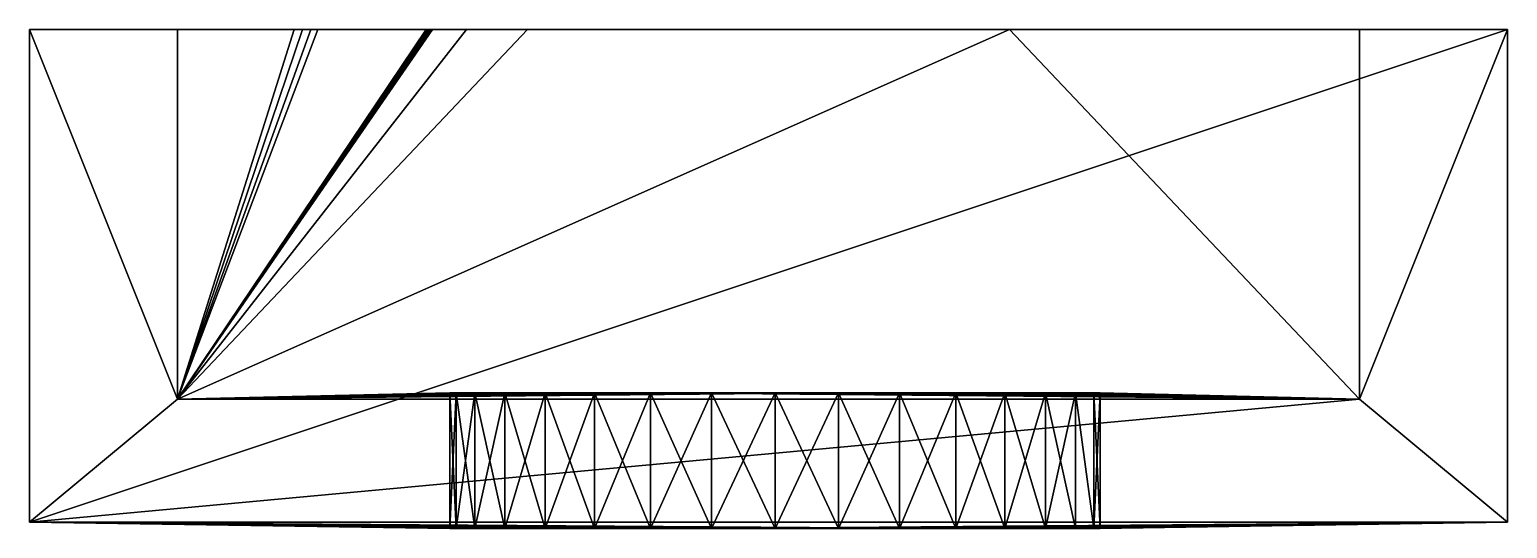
# Model space of a CAD drawing. Header units: metres. Extents: x 7.6 to 9.1, y 3.31 to 3.81.
import ezdxf

# ---------------------------------------------------------------- set-up
doc = ezdxf.new("R2010")
doc.units = ezdxf.units.M

msp = doc.modelspace()

# ---------------------------------------------------------------- linework, layer by layer
for points in [[(7.603333, 3.312435, -0.024101), (7.603333, 3.812435, -0.024101), (7.603333, 3.812435, -1.224101)], [(7.603333, 3.812435, -1.224101), (7.603333, 3.312435, -1.224101), (7.603333, 3.312435, -0.024101)], [(7.603333, 3.812435, -1.224101), (7.753333, 3.812435, -1.074101), (7.871848, 3.812435, -1.074101)], [(7.871848, 3.812435, -1.074101), (9.103333, 3.812435, -1.224101), (7.603333, 3.812435, -1.224101)], [(7.603333, 3.812435, -1.224101), (7.603333, 3.812435, -0.024101), (7.753333, 3.812435, -0.543332)], [(7.753333, 3.812435, -0.543332), (7.753333, 3.812435, -1.074101), (7.603333, 3.812435, -1.224101)], [(7.603333, 3.812435, -0.024101), (7.753333, 3.812435, -0.024101), (7.753333, 3.812435, -0.543332)], [(9.103333, 3.812435, -1.224101), (9.103333, 3.312435, -1.224101), (7.603333, 3.312435, -1.224101)], [(7.603333, 3.312435, -1.224101), (7.603333, 3.812435, -1.224101), (9.103333, 3.812435, -1.224101)], [(7.603333, 3.812435, -0.024101), (7.603333, 3.312435, -0.024101), (7.753333, 3.437435, -0.024101)], [(7.753333, 3.437435, -0.024101), (7.753333, 3.812435, -0.024101), (7.603333, 3.812435, -0.024101)], [(7.753333, 3.812435, -1.074101), (7.753333, 3.812435, -0.543332), (7.753333, 3.437435, -1.074101)], [(7.753333, 3.812435, -0.543332), (7.753333, 3.812435, -0.024101), (7.753333, 3.437435, -0.024101)], [(7.753333, 3.437435, -0.024101), (7.753333, 3.437435, -1.074101), (7.753333, 3.812435, -0.543332)], [(8.012138, 3.812435, -1.074101), (8.011626, 3.812435, -1.074101), (7.753333, 3.437435, -1.074101)], [(8.011177, 3.812435, -1.074101), (8.00997, 3.812435, -1.074101), (7.753333, 3.437435, -1.074101)], [(8.00997, 3.812435, -1.074101), (8.008516, 3.812435, -1.074101), (7.753333, 3.437435, -1.074101)], [(8.008516, 3.812435, -1.074101), (8.007055, 3.812435, -1.074101), (7.753333, 3.437435, -1.074101)], [(8.007055, 3.812435, -1.074101), (8.00583, 3.812435, -1.074101), (7.753333, 3.437435, -1.074101)], [(8.00583, 3.812435, -1.074101), (7.896035, 3.812435, -1.074101), (7.753333, 3.437435, -1.074101)], [(7.896035, 3.812435, -1.074101), (7.888876, 3.812435, -1.074101), (7.753333, 3.437435, -1.074101)], [(7.888876, 3.812435, -1.074101), (7.88034, 3.812435, -1.074101), (7.753333, 3.437435, -1.074101)], [(7.88034, 3.812435, -1.074101), (7.871848, 3.812435, -1.074101), (7.753333, 3.437435, -1.074101)], [(8.011626, 3.812435, -1.074101), (8.011177, 3.812435, -1.074101), (7.753333, 3.437435, -1.074101)], [(8.046812, 3.812435, -1.074101), (8.012138, 3.812435, -1.074101), (7.753333, 3.437435, -1.074101)], [(8.108597, 3.812435, -1.074101), (8.046812, 3.812435, -1.074101), (7.753333, 3.437435, -1.074101)], [(8.598071, 3.812435, -1.074101), (8.108597, 3.812435, -1.074101), (7.753333, 3.437435, -1.074101)], [(7.753333, 3.437435, -1.074101), (8.953334, 3.437435, -1.074101), (8.598071, 3.812435, -1.074101)], [(7.871848, 3.812435, -1.074101), (7.753333, 3.812435, -1.074101), (7.753333, 3.437435, -1.074101)], [(9.103333, 3.812435, -1.224101), (7.871848, 3.812435, -1.074101), (7.88034, 3.812435, -1.074101)], [(7.88034, 3.812435, -1.074101), (7.888876, 3.812435, -1.074101), (9.103333, 3.812435, -1.224101)], [(9.103333, 3.812435, -1.224101), (7.888876, 3.812435, -1.074101), (7.896035, 3.812435, -1.074101)], [(7.896035, 3.812435, -1.074101), (8.00583, 3.812435, -1.074101), (9.103333, 3.812435, -1.224101)], [(9.103333, 3.812435, -1.224101), (8.00583, 3.812435, -1.074101), (8.007055, 3.812435, -1.074101)], [(8.007055, 3.812435, -1.074101), (8.008516, 3.812435, -1.074101), (9.103333, 3.812435, -1.224101)], [(9.103333, 3.812435, -1.224101), (8.008516, 3.812435, -1.074101), (8.00997, 3.812435, -1.074101)], [(8.00997, 3.812435, -1.074101), (8.011177, 3.812435, -1.074101), (9.103333, 3.812435, -1.224101)], [(9.103333, 3.812435, -1.224101), (8.011177, 3.812435, -1.074101), (8.011626, 3.812435, -1.074101)], [(8.011626, 3.812435, -1.074101), (8.012138, 3.812435, -1.074101), (9.103333, 3.812435, -1.224101)], [(9.103333, 3.812435, -1.224101), (8.012138, 3.812435, -1.074101), (8.046812, 3.812435, -1.074101)], [(8.046812, 3.812435, -1.074101), (8.108597, 3.812435, -1.074101), (9.103333, 3.812435, -1.224101)], [(9.103333, 3.812435, -1.224101), (8.108597, 3.812435, -1.074101), (8.598071, 3.812435, -1.074101)], [(8.598071, 3.812435, -1.074101), (8.953334, 3.812435, -1.074101), (9.103333, 3.812435, -1.224101)], [(8.953334, 3.812435, -1.074101), (8.598071, 3.812435, -1.074101), (8.953334, 3.437435, -1.074101)], [(8.953334, 3.812435, -0.543332), (9.103333, 3.812435, -0.024101), (9.103333, 3.812435, -1.224101)], [(9.103333, 3.812435, -1.224101), (8.953334, 3.812435, -1.074101), (8.953334, 3.812435, -0.543332)], [(8.953334, 3.812435, -0.543332), (8.953334, 3.812435, -0.024101), (9.103333, 3.812435, -0.024101)], [(9.103333, 3.812435, -0.024101), (8.953334, 3.812435, -0.024101), (8.953334, 3.437435, -0.024101)], [(8.953334, 3.437435, -0.024101), (9.103333, 3.312435, -0.024101), (9.103333, 3.812435, -0.024101)], [(8.953334, 3.812435, -0.543332), (8.953334, 3.812435, -1.074101), (8.953334, 3.437435, -1.074101)], [(8.953334, 3.437435, -0.024101), (8.953334, 3.812435, -0.024101), (8.953334, 3.812435, -0.543332)], [(8.953334, 3.812435, -0.543332), (8.953334, 3.437435, -1.074101), (8.953334, 3.437435, -0.024101)], [(9.103333, 3.312435, -1.224101), (9.103333, 3.812435, -1.224101), (9.103333, 3.812435, -0.024101)], [(9.103333, 3.812435, -0.024101), (9.103333, 3.312435, -0.024101), (9.103333, 3.312435, -1.224101)], [(7.603333, 3.312435, -0.024101), (9.103333, 3.312435, -0.024101), (8.953334, 3.437435, -0.024101)], [(8.953334, 3.437435, -0.024101), (7.753333, 3.437435, -0.024101), (7.603333, 3.312435, -0.024101)], [(8.233716, 3.443685, -0.172554), (8.176663, 3.443685, -0.203049), (7.753333, 3.437435, -0.024101)], [(7.753333, 3.437435, -0.024101), (8.295621, 3.443685, -0.153775), (8.233716, 3.443685, -0.172554)], [(7.753333, 3.437435, -0.024101), (8.360001, 3.443685, -0.147435), (8.295621, 3.443685, -0.153775)], [(7.753333, 3.437435, -0.024101), (8.953334, 3.437435, -0.024101), (8.42438, 3.443685, -0.153776)], [(8.42438, 3.443685, -0.153776), (8.360001, 3.443685, -0.147435), (7.753333, 3.437435, -0.024101)], [(8.176663, 3.443685, -0.203049), (8.126656, 3.443685, -0.244089), (7.753333, 3.437435, -0.024101)], [(8.126656, 3.443685, -0.244089), (8.085615, 3.443685, -0.294096), (7.753333, 3.437435, -0.024101)], [(8.953334, 3.437435, -1.074101), (7.753333, 3.437435, -1.074101), (8.233715, 3.443685, -0.782315)], [(8.085615, 3.443685, -0.294096), (8.055121, 3.443685, -0.351149), (7.753333, 3.437435, -0.024101)], [(7.753333, 3.437435, -1.074101), (8.176663, 3.443685, -0.75182), (8.233715, 3.443685, -0.782315)], [(7.753333, 3.437435, -1.074101), (8.126656, 3.443685, -0.71078), (8.176663, 3.443685, -0.75182)], [(7.753333, 3.437435, -1.074101), (8.085615, 3.443685, -0.660773), (8.126656, 3.443685, -0.71078)], [(7.753333, 3.437435, -1.074101), (8.05512, 3.443685, -0.60372), (8.085615, 3.443685, -0.660773)], [(7.753333, 3.437435, -1.074101), (8.036342, 3.443685, -0.541814), (8.05512, 3.443685, -0.60372)], [(8.055121, 3.443685, -0.351149), (8.036342, 3.443685, -0.413054), (7.753333, 3.437435, -0.024101)], [(7.753333, 3.437435, -1.074101), (7.753333, 3.437435, -0.024101), (8.030001, 3.443685, -0.477434)], [(8.030001, 3.443685, -0.477434), (8.036342, 3.443685, -0.541814), (7.753333, 3.437435, -1.074101)], [(8.036342, 3.443685, -0.413054), (8.030001, 3.443685, -0.477434), (7.753333, 3.437435, -0.024101)], [(8.030001, 3.443685, -0.477434), (8.030001, 3.306185, -0.477434), (8.036342, 3.306185, -0.541814)], [(8.036342, 3.306185, -0.541814), (8.036342, 3.443685, -0.541814), (8.030001, 3.443685, -0.477434)], [(8.036342, 3.443685, -0.413054), (8.036342, 3.306185, -0.413054), (8.030001, 3.306185, -0.477434)], [(8.030001, 3.306185, -0.477434), (8.030001, 3.443685, -0.477434), (8.036342, 3.443685, -0.413054)], [(8.036342, 3.443685, -0.541814), (8.036342, 3.306185, -0.541814), (8.05512, 3.306185, -0.60372)], [(8.05512, 3.306185, -0.60372), (8.05512, 3.443685, -0.60372), (8.036342, 3.443685, -0.541814)], [(8.055121, 3.443685, -0.351149), (8.055121, 3.306185, -0.351149), (8.036342, 3.306185, -0.413054)], [(8.036342, 3.306185, -0.413054), (8.036342, 3.443685, -0.413054), (8.055121, 3.443685, -0.351149)], [(8.05512, 3.443685, -0.60372), (8.05512, 3.306185, -0.60372), (8.085615, 3.306185, -0.660773)], [(8.085615, 3.306185, -0.660773), (8.085615, 3.443685, -0.660773), (8.05512, 3.443685, -0.60372)], [(8.085615, 3.443685, -0.294096), (8.085615, 3.306185, -0.294096), (8.055121, 3.306185, -0.351149)], [(8.055121, 3.306185, -0.351149), (8.055121, 3.443685, -0.351149), (8.085615, 3.443685, -0.294096)], [(8.085615, 3.443685, -0.660773), (8.085615, 3.306185, -0.660773), (8.126656, 3.306185, -0.71078)], [(8.126656, 3.306185, -0.71078), (8.126656, 3.443685, -0.71078), (8.085615, 3.443685, -0.660773)], [(8.126656, 3.443685, -0.244089), (8.126656, 3.306185, -0.244089), (8.085615, 3.306185, -0.294096)], [(8.085615, 3.306185, -0.294096), (8.085615, 3.443685, -0.294096), (8.126656, 3.443685, -0.244089)], [(8.126656, 3.443685, -0.71078), (8.126656, 3.306185, -0.71078), (8.176663, 3.306185, -0.751819)], [(8.176663, 3.306185, -0.751819), (8.176663, 3.443685, -0.75182), (8.126656, 3.443685, -0.71078)], [(8.176663, 3.443685, -0.203049), (8.176663, 3.306185, -0.203049), (8.126656, 3.306185, -0.244089)], [(8.126656, 3.306185, -0.244089), (8.126656, 3.443685, -0.244089), (8.176663, 3.443685, -0.203049)], [(8.176663, 3.443685, -0.75182), (8.176663, 3.306185, -0.751819), (8.233715, 3.306185, -0.782315)], [(8.233715, 3.306185, -0.782315), (8.233715, 3.443685, -0.782315), (8.176663, 3.443685, -0.75182)], [(8.233716, 3.443685, -0.172554), (8.233716, 3.306185, -0.172554), (8.176663, 3.306185, -0.203049)], [(8.176663, 3.306185, -0.203049), (8.176663, 3.443685, -0.203049), (8.233716, 3.443685, -0.172554)], [(8.233715, 3.443685, -0.782315), (8.295621, 3.443685, -0.801094), (8.953334, 3.437435, -1.074101)], [(8.233715, 3.443685, -0.782315), (8.233715, 3.306185, -0.782315), (8.295621, 3.306185, -0.801094)], [(8.295621, 3.306185, -0.801094), (8.295621, 3.443685, -0.801094), (8.233715, 3.443685, -0.782315)], [(8.295621, 3.443685, -0.153775), (8.295621, 3.306185, -0.153775), (8.233716, 3.306185, -0.172554)], [(8.233716, 3.306185, -0.172554), (8.233716, 3.443685, -0.172554), (8.295621, 3.443685, -0.153775)], [(8.953334, 3.437435, -1.074101), (8.295621, 3.443685, -0.801094), (8.360001, 3.443685, -0.807435)], [(8.295621, 3.443685, -0.801094), (8.295621, 3.306185, -0.801094), (8.360001, 3.306185, -0.807435)], [(8.360001, 3.306185, -0.807435), (8.360001, 3.443685, -0.807435), (8.295621, 3.443685, -0.801094)], [(8.295621, 3.306185, -0.153775), (8.295621, 3.443685, -0.153775), (8.360001, 3.443685, -0.147435)], [(8.360001, 3.443685, -0.147435), (8.360001, 3.306185, -0.147435), (8.295621, 3.306185, -0.153775)], [(8.953334, 3.437435, -1.074101), (8.360001, 3.443685, -0.807435), (8.42438, 3.443685, -0.801094)], [(8.42438, 3.443685, -0.153776), (8.42438, 3.306185, -0.153775), (8.360001, 3.306185, -0.147435)], [(8.360001, 3.306185, -0.147435), (8.360001, 3.443685, -0.147435), (8.42438, 3.443685, -0.153776)], [(8.360001, 3.443685, -0.807435), (8.360001, 3.306185, -0.807435), (8.42438, 3.306185, -0.801094)], [(8.42438, 3.306185, -0.801094), (8.42438, 3.443685, -0.801094), (8.360001, 3.443685, -0.807435)], [(8.953334, 3.437435, -0.024101), (8.486286, 3.443685, -0.172554), (8.42438, 3.443685, -0.153776)], [(8.953334, 3.437435, -1.074101), (8.42438, 3.443685, -0.801094), (8.486286, 3.443685, -0.782315)], [(8.486286, 3.443685, -0.172554), (8.486286, 3.306185, -0.172554), (8.42438, 3.306185, -0.153775)], [(8.42438, 3.306185, -0.153775), (8.42438, 3.443685, -0.153776), (8.486286, 3.443685, -0.172554)], [(8.42438, 3.443685, -0.801094), (8.42438, 3.306185, -0.801094), (8.486286, 3.306185, -0.782315)], [(8.486286, 3.306185, -0.782315), (8.486286, 3.443685, -0.782315), (8.42438, 3.443685, -0.801094)], [(8.953334, 3.437435, -0.024101), (8.543339, 3.443685, -0.20305), (8.486286, 3.443685, -0.172554)], [(8.953334, 3.437435, -1.074101), (8.486286, 3.443685, -0.782315), (8.543339, 3.443685, -0.75182)], [(8.543339, 3.443685, -0.20305), (8.543339, 3.306185, -0.20305), (8.486286, 3.306185, -0.172554)], [(8.486286, 3.306185, -0.172554), (8.486286, 3.443685, -0.172554), (8.543339, 3.443685, -0.20305)], [(8.486286, 3.443685, -0.782315), (8.486286, 3.306185, -0.782315), (8.543339, 3.306185, -0.75182)], [(8.543339, 3.306185, -0.75182), (8.543339, 3.443685, -0.75182), (8.486286, 3.443685, -0.782315)], [(8.953334, 3.437435, -0.024101), (8.593347, 3.443685, -0.244089), (8.543339, 3.443685, -0.20305)], [(8.953334, 3.437435, -1.074101), (8.543339, 3.443685, -0.75182), (8.593347, 3.443685, -0.71078)], [(8.593347, 3.443685, -0.244089), (8.593347, 3.306185, -0.244089), (8.543339, 3.306185, -0.20305)], [(8.543339, 3.306185, -0.20305), (8.543339, 3.443685, -0.20305), (8.593347, 3.443685, -0.244089)], [(8.543339, 3.443685, -0.75182), (8.543339, 3.306185, -0.75182), (8.593347, 3.306185, -0.71078)], [(8.593347, 3.306185, -0.71078), (8.593347, 3.443685, -0.71078), (8.543339, 3.443685, -0.75182)], [(8.953334, 3.437435, -0.024101), (8.634386, 3.443685, -0.294096), (8.593347, 3.443685, -0.244089)], [(8.953334, 3.437435, -1.074101), (8.593347, 3.443685, -0.71078), (8.634386, 3.443685, -0.660773)], [(8.593347, 3.443685, -0.244089), (8.634386, 3.443685, -0.294096), (8.634386, 3.306185, -0.294096)], [(8.634386, 3.306185, -0.294096), (8.593347, 3.306185, -0.244089), (8.593347, 3.443685, -0.244089)], [(8.634386, 3.443685, -0.660773), (8.593347, 3.443685, -0.71078), (8.593347, 3.306185, -0.71078)], [(8.593347, 3.306185, -0.71078), (8.634386, 3.306185, -0.660773), (8.634386, 3.443685, -0.660773)], [(8.953334, 3.437435, -0.024101), (8.664881, 3.443685, -0.351149), (8.634386, 3.443685, -0.294096)], [(8.953334, 3.437435, -0.024101), (8.953334, 3.437435, -1.074101), (8.634386, 3.443685, -0.660773)], [(8.634386, 3.443685, -0.660773), (8.664881, 3.443685, -0.60372), (8.953334, 3.437435, -0.024101)], [(8.634386, 3.443685, -0.294096), (8.664881, 3.443685, -0.351149), (8.664881, 3.306185, -0.351149)], [(8.664881, 3.306185, -0.351149), (8.634386, 3.306185, -0.294096), (8.634386, 3.443685, -0.294096)], [(8.664881, 3.443685, -0.60372), (8.634386, 3.443685, -0.660773), (8.634386, 3.306185, -0.660773)], [(8.634386, 3.306185, -0.660773), (8.664881, 3.306185, -0.60372), (8.664881, 3.443685, -0.60372)], [(8.953334, 3.437435, -0.024101), (8.68366, 3.443685, -0.413055), (8.664881, 3.443685, -0.351149)], [(8.953334, 3.437435, -0.024101), (8.664881, 3.443685, -0.60372), (8.68366, 3.443685, -0.541814)], [(8.664881, 3.443685, -0.351149), (8.68366, 3.443685, -0.413055), (8.68366, 3.306185, -0.413055)], [(8.68366, 3.306185, -0.413055), (8.664881, 3.306185, -0.351149), (8.664881, 3.443685, -0.351149)], [(8.664881, 3.443685, -0.60372), (8.664881, 3.306185, -0.60372), (8.68366, 3.306185, -0.541814)], [(8.68366, 3.306185, -0.541814), (8.68366, 3.443685, -0.541814), (8.664881, 3.443685, -0.60372)], [(8.953334, 3.437435, -0.024101), (8.690001, 3.443685, -0.477435), (8.68366, 3.443685, -0.413055)], [(8.953334, 3.437435, -0.024101), (8.68366, 3.443685, -0.541814), (8.690001, 3.443685, -0.477435)], [(8.68366, 3.443685, -0.413055), (8.690001, 3.443685, -0.477435), (8.690001, 3.306185, -0.477435)], [(8.690001, 3.306185, -0.477435), (8.68366, 3.306185, -0.413055), (8.68366, 3.443685, -0.413055)], [(8.690001, 3.443685, -0.477435), (8.68366, 3.443685, -0.541814), (8.68366, 3.306185, -0.541814)], [(8.68366, 3.306185, -0.541814), (8.690001, 3.306185, -0.477435), (8.690001, 3.443685, -0.477435)], [(8.233715, 3.306185, -0.782315), (8.176663, 3.306185, -0.751819), (7.603333, 3.312435, -1.224101)], [(7.603333, 3.312435, -1.224101), (8.295621, 3.306185, -0.801094), (8.233715, 3.306185, -0.782315)], [(7.603333, 3.312435, -1.224101), (8.360001, 3.306185, -0.807435), (8.295621, 3.306185, -0.801094)], [(7.603333, 3.312435, -1.224101), (8.42438, 3.306185, -0.801094), (8.360001, 3.306185, -0.807435)], [(7.603333, 3.312435, -1.224101), (8.486286, 3.306185, -0.782315), (8.42438, 3.306185, -0.801094)], [(7.603333, 3.312435, -1.224101), (9.103333, 3.312435, -1.224101), (8.543339, 3.306185, -0.75182)], [(8.543339, 3.306185, -0.75182), (8.486286, 3.306185, -0.782315), (7.603333, 3.312435, -1.224101)], [(8.176663, 3.306185, -0.751819), (8.126656, 3.306185, -0.71078), (7.603333, 3.312435, -1.224101)], [(8.126656, 3.306185, -0.71078), (8.085615, 3.306185, -0.660773), (7.603333, 3.312435, -1.224101)], [(9.103333, 3.312435, -0.024101), (7.603333, 3.312435, -0.024101), (8.295621, 3.306185, -0.153775)], [(8.085615, 3.306185, -0.660773), (8.05512, 3.306185, -0.60372), (7.603333, 3.312435, -1.224101)], [(7.603333, 3.312435, -0.024101), (8.233716, 3.306185, -0.172554), (8.295621, 3.306185, -0.153775)], [(7.603333, 3.312435, -0.024101), (8.176663, 3.306185, -0.203049), (8.233716, 3.306185, -0.172554)], [(7.603333, 3.312435, -0.024101), (8.126656, 3.306185, -0.244089), (8.176663, 3.306185, -0.203049)], [(7.603333, 3.312435, -0.024101), (8.085615, 3.306185, -0.294096), (8.126656, 3.306185, -0.244089)], [(7.603333, 3.312435, -0.024101), (8.055121, 3.306185, -0.351149), (8.085615, 3.306185, -0.294096)], [(8.05512, 3.306185, -0.60372), (8.036342, 3.306185, -0.541814), (7.603333, 3.312435, -1.224101)], [(7.603333, 3.312435, -0.024101), (8.036342, 3.306185, -0.413054), (8.055121, 3.306185, -0.351149)], [(7.603333, 3.312435, -0.024101), (7.603333, 3.312435, -1.224101), (8.030001, 3.306185, -0.477434)], [(8.030001, 3.306185, -0.477434), (8.036342, 3.306185, -0.413054), (7.603333, 3.312435, -0.024101)], [(8.036342, 3.306185, -0.541814), (8.030001, 3.306185, -0.477434), (7.603333, 3.312435, -1.224101)], [(8.295621, 3.306185, -0.153775), (8.360001, 3.306185, -0.147435), (9.103333, 3.312435, -0.024101)], [(9.103333, 3.312435, -0.024101), (8.360001, 3.306185, -0.147435), (8.42438, 3.306185, -0.153775)], [(9.103333, 3.312435, -0.024101), (8.42438, 3.306185, -0.153775), (8.486286, 3.306185, -0.172554)], [(9.103333, 3.312435, -0.024101), (8.486286, 3.306185, -0.172554), (8.543339, 3.306185, -0.20305)], [(9.103333, 3.312435, -1.224101), (8.593347, 3.306185, -0.71078), (8.543339, 3.306185, -0.75182)], [(9.103333, 3.312435, -0.024101), (8.543339, 3.306185, -0.20305), (8.593347, 3.306185, -0.244089)], [(9.103333, 3.312435, -1.224101), (8.634386, 3.306185, -0.660773), (8.593347, 3.306185, -0.71078)], [(9.103333, 3.312435, -0.024101), (8.593347, 3.306185, -0.244089), (8.634386, 3.306185, -0.294096)], [(9.103333, 3.312435, -1.224101), (8.664881, 3.306185, -0.60372), (8.634386, 3.306185, -0.660773)], [(9.103333, 3.312435, -1.224101), (9.103333, 3.312435, -0.024101), (8.634386, 3.306185, -0.294096)], [(8.634386, 3.306185, -0.294096), (8.664881, 3.306185, -0.351149), (9.103333, 3.312435, -1.224101)], [(9.103333, 3.312435, -1.224101), (8.68366, 3.306185, -0.541814), (8.664881, 3.306185, -0.60372)], [(9.103333, 3.312435, -1.224101), (8.664881, 3.306185, -0.351149), (8.68366, 3.306185, -0.413055)], [(9.103333, 3.312435, -1.224101), (8.690001, 3.306185, -0.477435), (8.68366, 3.306185, -0.541814)], [(9.103333, 3.312435, -1.224101), (8.68366, 3.306185, -0.413055), (8.690001, 3.306185, -0.477435)]]:
    msp.add_3dface(points)

doc.saveas('drawing.dxf')
